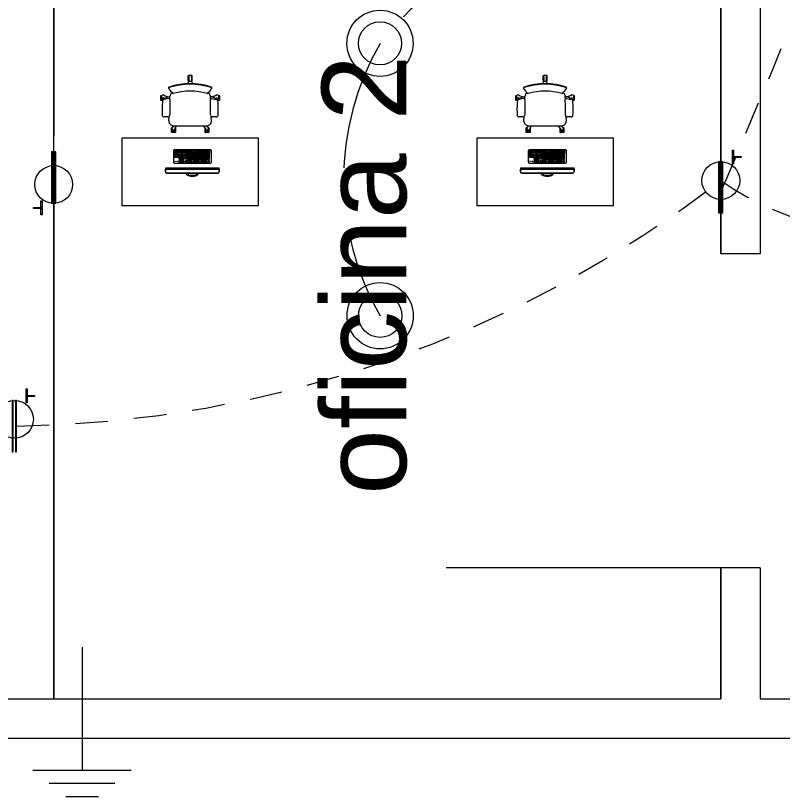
# Model space of a CAD drawing. Header units: millimetres. Extents: x -461 to 1315, y -154 to 152.
# Drawn here: x -433.952 to -431.021, y -154.186 to -151.203 of the extents above; entities that cross this region are included whole.
import ezdxf

# ---------------------------------------------------------------- set-up
doc = ezdxf.new("R2010")
doc.units = ezdxf.units.MM
doc.linetypes.add('DASHED', pattern=[0.75, 0.5, -0.25])
doc.linetypes.add('HIDDEN2', pattern=[0.1875, 0.125, -0.0625])
doc.layers.get('0').update_dxf_attribs({"lineweight": 13})
for name, color, linetype, lineweight in [('A-DOOR', 251, 'Continuous', 13), ('A-WALL', 253, 'Continuous', 15), ('E-CABL', 201, 'HIDDEN2', 13), ('E-CONT', 222, 'DASHED', 13), ('E-GRND', 5, 'Continuous', 13), ('E-LITE', 40, 'Continuous', 13)]:
    doc.layers.add(name, color=color, linetype=linetype, lineweight=lineweight)
doc.styles.get("Standard").update_dxf_attribs({"font": 'arial.ttf'})

# ---------------------------------------------------------------- blocks, each defined once
blk = doc.blocks.new('RETIE-PANELLED18W')
at = {"lineweight": 5}
for radius in [28.2, 18.42]:
    blk.add_circle((1123.15, 1710.93), radius, dxfattribs=at)
blk = doc.blocks.new('RETIE-Toma corriente monofásico')
h = blk.add_hatch(color=256)
h.dxf.hatch_style = 1
h.paths.add_polyline_path([(-176.5, 21.2), (-305, 21.2), (-305, 10.7), (-177.5, 10.7, -0.014858)])
h.paths.add_polyline_path([(176.5, 21.2), (-176.5, 21.2, 0.014858), (-177.5, 10.7), (177.5, 10.7)])
h.paths.add_polyline_path([(-177.6, -9.2), (-305, -9.2), (-305, -19.8), (-176.7, -19.8, -0.014847)])
h.paths.add_polyline_path([(177.5, -9.2), (-177.6, -9.2, 0.014847), (-176.7, -19.8), (176.7, -19.8)])
h = blk.add_hatch(color=256)
h.dxf.hatch_style = 1
h.paths.add_polyline_path([(155.5, -109.5), (155.5, -119.6), (285.7, -119.6), (285.7, -109.5)])
h.paths.add_polyline_path([(215.8, -189.5), (225.1, -189.5), (225.1, -119.6), (215.8, -119.6)])
for points in [[(176.5, 21.2), (-305, 21.2), (-305, 10.7), (177.5, 10.7)], [(177.5, -9.2), (-305, -9.2), (-305, -19.8), (176.7, -19.8)], [(155.5, -109.5), (285.7, -109.5), (285.7, -119.6), (155.5, -119.6)], [(215.8, -119.6), (225.1, -119.6), (225.1, -189.5), (215.8, -189.5)]]:
    blk.add_lwpolyline(points, close=True)
blk.add_circle((0, 0), 177.8)
blk = doc.blocks.new('*U162')
at = {"layer": 'E-LITE', "ltscale": 2}
for p, q in [((18904.4, 41906.2), (18904.1, 41867.7)), ((18932.7, 41906.2), (18933.1, 41867.7)), ((18606.7, 41655.9), (18606.7, 41673.8)), ((18607.7, 41656.1), (18607.7, 41673.8)), ((18612, 41672.9), (18625.2, 41668.5)), ((18620.7, 41699.8), (18664.4, 41686)), ((18622.2, 41669.4), (18622.2, 41663.2)), ((18643.8, 41681.3), (18653.2, 41683.6)), ((18679.2, 41662.8), (18680.4, 41691.5)), ((19158.4, 41662.7), (19157.2, 41691.5)), ((19216.8, 41699.7), (19173.1, 41686)), ((19193.7, 41681.2), (19184.4, 41683.5)), ((19225.6, 41672.8), (19212.4, 41668.4)), ((19215.3, 41669.4), (19215.3, 41663.1)), ((19229.9, 41656.1), (19229.9, 41673.7)), ((19230.9, 41655.8), (19230.9, 41673.7)), ((18654.7, 41451), (18612.6, 41450.6)), ((18668.3, 41406.6), (18670.4, 41455.7)), ((19169.2, 41406.5), (19167.1, 41455.6)), ((19224.9, 41450.5), (19182.8, 41450.9)), ((18720.6, 41339.3), (18726.2, 41347.2)), ((18723.1, 41347.2), (19114.9, 41347.1)), ((18743.5, 41322.7), (18761.7, 41347.2)), ((19093.9, 41322.6), (19075.8, 41347.2)), ((19116.9, 41339.2), (19111.2, 41347.1))]:
    blk.add_line(p, q, dxfattribs=at)
at = {"layer": 'E-LITE'}
for p, q in [((18762.5, 41053.4), (18780.1, 41053.4)), ((18804.8, 41053.4), (18804.8, 41037.6)), ((18804.8, 41013.2), (18804.8, 40997.4)), ((18825.1, 41053.5), (18825.1, 41037.7)), ((18825.1, 41032.5), (18825.1, 41016.7)), ((18825.1, 41013.2), (18825.1, 40997.4)), ((18845.3, 41053.4), (18845.3, 41037.6)), ((18845.3, 41013.2), (18845.3, 40997.4)), ((18887, 41053.5), (18904.6, 41053.5)), ((18904.6, 41053.5), (18904.6, 41037.8)), ((18904.6, 41053.5), (18904.6, 41037.7)), ((18924.9, 41053.5), (18924.9, 41037.7)), ((18924.9, 41034.6), (18924.9, 41018.7)), ((18924.9, 41013.2), (18924.9, 40997.4)), ((18945.1, 41053.5), (18945.1, 41037.7)), ((18945.1, 41034.6), (18945.1, 41018.7)), ((18945.1, 41013.2), (18945.1, 40997.4)), ((18965.3, 41034.6), (18965.3, 41018.7)), ((18965.3, 41013.2), (18965.3, 40997.4)), ((18967.8, 41053.5), (18985.5, 41053.5)), ((18985.5, 41037.7), (18967.8, 41037.7)), ((18985.5, 41034.6), (18985.5, 41018.7)), ((18985.5, 41013.2), (18985.5, 40997.4)), ((18988.1, 41053.5), (19005.7, 41053.5)), ((19005.7, 41037.7), (18988.1, 41037.7)), ((19005.7, 41034.6), (19005.7, 41018.7)), ((19005.7, 41013.2), (19005.7, 40997.4)), ((19008.3, 41053.5), (19025.9, 41053.5)), ((19025.9, 41037.7), (19008.3, 41037.7)), ((19025.9, 41034.6), (19025.9, 41018.7)), ((19025.9, 41013.2), (19025.9, 40997.4)), ((19046.1, 41034.6), (19046.1, 41018.7)), ((19046.1, 41013.2), (19046.1, 40997.4)), ((19066.3, 41053.5), (19066.3, 41037.7)), ((19066.3, 41034.6), (19066.3, 41018.7)), ((19066.3, 41013.2), (19066.3, 40997.4)), ((19086.5, 41053.5), (19086.5, 41037.7)), ((19086.5, 41034.6), (19086.5, 41018.7)), ((19086.5, 41013.2), (19086.5, 40997.4)), ((19106.7, 41053.5), (19106.7, 41037.7)), ((19106.7, 41034.6), (19106.7, 41018.7)), ((19106.7, 41013.2), (19106.7, 40997.4)), ((19126.9, 41013.2), (19126.9, 40997.4)), ((18804.8, 40992.4), (18804.8, 40976.5)), ((18804.8, 40970.6), (18804.8, 40954.8)), ((18804.8, 40933.9), (18804.8, 40918.1)), ((18825.1, 40992.4), (18825.1, 40976.5)), ((18825.1, 40970.6), (18825.1, 40954.8)), ((18825.1, 40933.9), (18825.1, 40918.1)), ((18845.3, 40992.4), (18845.3, 40976.5)), ((18845.3, 40970.6), (18845.3, 40954.8)), ((18845.3, 40933.9), (18845.3, 40918.1)), ((18876.1, 40934), (18876.1, 40918.2)), ((18896.3, 40934), (18896.3, 40918.2)), ((18904.6, 40992.4), (18904.6, 40976.5)), ((18904.6, 40970.6), (18904.6, 40954.8)), ((18916.5, 40934), (18916.5, 40918.2)), ((18924.9, 40992.4), (18924.9, 40976.5)), ((18924.9, 40970.6), (18924.9, 40954.8)), ((18936.7, 40934), (18936.7, 40918.2)), ((18945.1, 40992.4), (18945.1, 40976.5)), ((18945.1, 40970.6), (18945.1, 40954.8)), ((18965.3, 40992.4), (18965.3, 40976.5)), ((18965.3, 40970.6), (18965.3, 40954.8)), ((18967.1, 40934), (18967.1, 40918.2)), ((18985.5, 40992.4), (18985.5, 40976.5)), ((18985.5, 40970.6), (18985.5, 40954.8)), ((18987.3, 40934), (18987.3, 40918.2)), ((19005.7, 40992.4), (19005.7, 40976.5)), ((19005.7, 40970.6), (19005.7, 40954.8)), ((19007.5, 40934), (19007.5, 40918.2)), ((19025.9, 40992.4), (19025.9, 40976.5)), ((19025.9, 40970.6), (19025.9, 40954.8)), ((19027.7, 40934), (19027.7, 40918.2)), ((19046.1, 40992.4), (19046.1, 40976.5)), ((19046.1, 40970.6), (19046.1, 40954.8)), ((19057.7, 40934), (19057.7, 40918.2)), ((19066.3, 40992.4), (19066.3, 40976.5)), ((19066.3, 40970.6), (19066.3, 40954.8)), ((19077.9, 40934), (19077.9, 40918.2)), ((19086.5, 40992.4), (19086.5, 40976.5)), ((19086.5, 40970.6), (19086.5, 40954.8)), ((19098.1, 40934), (19098.1, 40918.2)), ((19106.7, 40992.4), (19106.7, 40976.5)), ((19106.7, 40970.6), (19106.7, 40954.8)), ((19118.3, 40934), (19118.3, 40918.2)), ((19126.9, 40992.4), (19126.9, 40976.5)), ((19126.9, 40970.6), (19126.9, 40954.8)), ((19259.5, 40834.8), (18628.6, 40834.8)), ((18628.6, 40834.8), (18628.6, 40804.9)), ((18643.6, 40789.9), (19244.5, 40789.9)), ((18873.2, 40781.2), (18873.2, 40789.9)), ((19014.7, 40781.7), (19014.7, 40789.9))]:
    blk.add_line(p, q, dxfattribs=at)
at = {"layer": 'E-LITE', "ltscale": 2}
for points in [[(18904.1, 41876.9), (18898.5, 41876.9), (18894.7, 41880.5), (18894.7, 41933.4), (18898.5, 41936.9), (18903.1, 41936.9)], [(18933, 41876.9), (18938.6, 41876.9), (18942.4, 41880.5), (18942.4, 41933.4), (18938.6, 41936.9), (18934.1, 41936.9)], [(18589, 41675.5), (18589, 41645), (18588, 41644), (18578.3, 41644), (18574.5, 41647.6), (18574.5, 41700.4), (18578.3, 41704), (18582.9, 41704)], [(18594.6, 41645), (18590, 41645), (18590.1, 41675)], [(18613.9, 41704), (18618.4, 41704), (18622.2, 41700.4), (18622.2, 41699.3)], [(19223.7, 41703.9), (19219.1, 41703.9), (19215.3, 41700.4), (19215.3, 41699.3)], [(19247.5, 41674.9), (19247.5, 41644.9), (19243, 41644.9)], [(19254.7, 41703.9), (19259.3, 41703.9), (19263.1, 41700.4), (19263, 41647.5), (19259.2, 41643.9), (19249.5, 41643.9), (19248.5, 41644.9), (19248.5, 41675.4)], [(18711.6, 41299), (18711.6, 41268.5), (18710.6, 41267.5), (18700.9, 41267.5), (18697.1, 41271.1), (18697.1, 41323.9), (18700.9, 41327.5), (18705.9, 41327.5)], [(18729.3, 41298.5), (18729.2, 41268.5), (18712.6, 41268.5), (18712.6, 41298.5)], [(18744.8, 41324.4), (18744.8, 41271.1), (18741, 41267.5), (18731.3, 41267.5), (18730.3, 41268.5), (18730.3, 41299)], [(19092.7, 41324.3), (19092.6, 41271), (19096.4, 41267.4), (19106.2, 41267.4), (19107.2, 41268.5), (19107.2, 41298.9)], [(19124.8, 41298.4), (19124.8, 41268.5), (19108.2, 41268.5), (19108.2, 41298.4)], [(19131.5, 41327.4), (19136.6, 41327.4), (19140.4, 41323.9), (19140.4, 41271), (19136.6, 41267.4), (19126.8, 41267.4), (19125.8, 41268.5), (19125.8, 41298.9)]]:
    blk.add_lwpolyline(points, dxfattribs=at)
at = {"layer": 'E-LITE'}
for points in [[(18944.6, 41841.7), (18940.8, 41867.7), (18896.8, 41867.7), (18893, 41841.7)], [(18667, 41668.1), (18608.7, 41656.4)], [(19170.5, 41668), (19228.9, 41656.3)], [(18780.1, 41037.6), (18780.1, 41053.4), (18742.3, 41053.4), (18742.3, 41037.6), (18780.1, 41037.6), (18762.5, 41037.6)], [(18854.8, 41037.8), (18854.8, 41053.5), (18884.4, 41053.5), (18884.4, 41037.7), (18854.8, 41037.7)], [(19028.5, 41053.5), (19046.1, 41053.5), (19046.1, 41037.7), (19046.1, 41053.5), (18947.6, 41053.5), (18947.6, 41037.7), (19046.1, 41037.7), (19028.5, 41037.7)], [(19126.9, 41053.5), (19109.3, 41053.5), (19109.3, 41037.7), (19126.9, 41037.7)], [(19109.3, 41053.5), (19147.1, 41053.5), (19147.1, 41037.7), (19109.3, 41037.7)], [(19126.9, 41034.6), (19109.3, 41034.6), (19109.3, 41018.7), (19126.9, 41018.7)], [(19109.3, 41034.6), (19147.1, 41034.6), (19147.1, 41018.7), (19109.3, 41018.7)], [(18628.6, 40804.9), (18628.6, 40834.8)], [(19259.5, 40834.8), (19259.5, 40804.9)], [(19244.5, 40789.9), (18643.6, 40789.9)]]:
    blk.add_lwpolyline(points, dxfattribs=at)
for points in [[(19719, 41205.2), (19719, 40405.2), (18119, 40405.2), (18119, 41205.2)], [(18722.1, 41053.4), (18722.1, 41037.6), (18739.7, 41037.6), (18739.7, 41053.4)], [(18722.1, 41034.6), (18722.1, 41018.7), (18739.7, 41018.7), (18739.7, 41034.6)], [(18722.1, 41013.2), (18722.1, 40997.4), (18739.7, 40997.4), (18739.7, 41013.2)], [(18742.3, 41034.6), (18742.3, 41018.7), (18759.9, 41018.7), (18759.9, 41034.6)], [(18742.3, 41013.2), (18742.3, 40997.4), (18759.9, 40997.4), (18759.9, 41013.2)], [(18762.5, 41034.6), (18762.5, 41018.7), (18780.1, 41018.7), (18780.1, 41034.6)], [(18762.5, 41013.2), (18762.5, 40997.4), (18780.1, 40997.4), (18780.1, 41013.2)], [(18787.2, 41053.4), (18787.2, 41037.6), (18804.8, 41037.6), (18804.8, 41053.4)], [(18787.2, 41013.2), (18787.2, 40997.4), (18804.8, 40997.4), (18804.8, 41013.2)], [(18807.4, 41053.5), (18807.4, 41037.7), (18825.1, 41037.7), (18825.1, 41053.5)], [(18807.4, 41032.5), (18807.4, 41016.7), (18825.1, 41016.7), (18825.1, 41032.5)], [(18807.4, 41013.2), (18807.4, 40997.4), (18825.1, 40997.4), (18825.1, 41013.2)], [(18827.6, 41053.4), (18827.6, 41037.6), (18845.3, 41037.6), (18845.3, 41053.4)], [(18827.6, 41013.2), (18827.6, 40997.4), (18845.3, 40997.4), (18845.3, 41013.2)], [(18904.6, 41034.6), (18904.6, 41018.9), (18854.8, 41018.9), (18854.8, 41034.6)], [(18854.8, 40997.6), (18854.8, 41013.4), (18892, 41013.4), (18892, 40997.6)], [(18887, 41053.5), (18887, 41037.7), (18904.6, 41037.7), (18904.6, 41053.5)], [(18907.2, 41053.5), (18907.2, 41037.7), (18924.9, 41037.7), (18924.9, 41053.5)], [(18907.2, 41034.6), (18907.2, 41018.7), (18924.9, 41018.7), (18924.9, 41034.6)], [(18907.2, 41013.2), (18907.2, 40997.4), (18924.9, 40997.4), (18924.9, 41013.2)], [(18927.4, 41053.5), (18927.4, 41037.7), (18945.1, 41037.7), (18945.1, 41053.5)], [(18927.4, 41034.6), (18927.4, 41018.7), (18945.1, 41018.7), (18945.1, 41034.6)], [(18927.4, 41013.2), (18927.4, 40997.4), (18945.1, 40997.4), (18945.1, 41013.2)], [(18947.6, 41034.6), (18947.6, 41018.7), (18965.3, 41018.7), (18965.3, 41034.6)], [(18947.6, 41013.2), (18947.6, 40997.4), (18965.3, 40997.4), (18965.3, 41013.2)], [(18967.8, 41034.6), (18967.8, 41018.7), (18985.5, 41018.7), (18985.5, 41034.6)], [(18967.8, 41013.2), (18967.8, 40997.4), (18985.5, 40997.4), (18985.5, 41013.2)], [(18988.1, 41034.6), (18988.1, 41018.7), (19005.7, 41018.7), (19005.7, 41034.6)], [(18988.1, 41013.2), (18988.1, 40997.4), (19005.7, 40997.4), (19005.7, 41013.2)], [(19008.3, 41034.6), (19008.3, 41018.7), (19025.9, 41018.7), (19025.9, 41034.6)], [(19008.3, 41013.2), (19008.3, 40997.4), (19025.9, 40997.4), (19025.9, 41013.2)], [(19028.5, 41034.6), (19028.5, 41018.7), (19046.1, 41018.7), (19046.1, 41034.6)], [(19028.5, 41013.2), (19028.5, 40997.4), (19046.1, 40997.4), (19046.1, 41013.2)], [(19048.7, 41053.5), (19048.7, 41037.7), (19066.3, 41037.7), (19066.3, 41053.5)], [(19048.7, 41034.6), (19048.7, 41018.7), (19066.3, 41018.7), (19066.3, 41034.6)], [(19048.7, 41013.2), (19048.7, 40997.4), (19066.3, 40997.4), (19066.3, 41013.2)], [(19068.9, 41053.5), (19068.9, 41037.7), (19086.5, 41037.7), (19086.5, 41053.5)], [(19068.9, 41034.6), (19068.9, 41018.7), (19086.5, 41018.7), (19086.5, 41034.6)], [(19068.9, 41013.2), (19068.9, 40997.4), (19086.5, 40997.4), (19086.5, 41013.2)], [(19089.1, 41053.5), (19089.1, 41037.7), (19106.7, 41037.7), (19106.7, 41053.5)], [(19089.1, 41034.6), (19089.1, 41018.7), (19106.7, 41018.7), (19106.7, 41034.6)], [(19089.1, 41013.2), (19089.1, 40997.4), (19106.7, 40997.4), (19106.7, 41013.2)], [(19109.3, 41013.2), (19109.3, 40997.4), (19126.9, 40997.4), (19126.9, 41013.2)], [(19129.5, 41013.2), (19129.5, 40997.4), (19147.1, 40997.4), (19147.1, 41013.2)], [(18722.1, 40992.4), (18722.1, 40976.5), (18739.7, 40976.5), (18739.7, 40992.4)], [(18742.3, 40992.4), (18742.3, 40976.5), (18759.9, 40976.5), (18759.9, 40992.4)], [(18762.5, 40992.4), (18762.5, 40976.5), (18780.1, 40976.5), (18780.1, 40992.4)], [(18787.2, 40992.4), (18787.2, 40976.5), (18804.8, 40976.5), (18804.8, 40992.4)], [(18787.2, 40970.6), (18787.2, 40954.8), (18804.8, 40954.8), (18804.8, 40970.6)], [(18787.2, 40933.9), (18787.2, 40918.1), (18804.8, 40918.1), (18804.8, 40933.9)], [(18807.4, 40992.4), (18807.4, 40976.5), (18825.1, 40976.5), (18825.1, 40992.4)], [(18807.4, 40970.6), (18807.4, 40954.8), (18825.1, 40954.8), (18825.1, 40970.6)], [(18807.4, 40933.9), (18807.4, 40918.1), (18825.1, 40918.1), (18825.1, 40933.9)], [(18827.6, 40992.4), (18827.6, 40976.5), (18845.3, 40976.5), (18845.3, 40992.4)], [(18827.6, 40970.6), (18827.6, 40954.8), (18845.3, 40954.8), (18845.3, 40970.6)], [(18827.6, 40933.9), (18827.6, 40918.1), (18845.3, 40918.1), (18845.3, 40933.9)], [(18854.8, 40976.7), (18854.8, 40992.5), (18880.7, 40992.5), (18880.7, 40976.7)], [(18884.1, 40955), (18854.8, 40955), (18854.8, 40970.8), (18884.1, 40970.8)], [(18858.5, 40934), (18858.5, 40918.2), (18876.1, 40918.2), (18876.1, 40934)], [(18878.7, 40934), (18878.7, 40918.2), (18896.3, 40918.2), (18896.3, 40934)], [(18887, 40992.4), (18887, 40976.5), (18904.6, 40976.5), (18904.6, 40992.4)], [(18887, 40970.6), (18887, 40954.8), (18904.6, 40954.8), (18904.6, 40970.6)], [(18898.9, 40934), (18898.9, 40918.2), (18916.5, 40918.2), (18916.5, 40934)], [(18907.2, 40992.4), (18907.2, 40976.5), (18924.9, 40976.5), (18924.9, 40992.4)], [(18907.2, 40970.6), (18907.2, 40954.8), (18924.9, 40954.8), (18924.9, 40970.6)], [(18919.1, 40934), (18919.1, 40918.2), (18936.7, 40918.2), (18936.7, 40934)], [(18927.4, 40992.4), (18927.4, 40976.5), (18945.1, 40976.5), (18945.1, 40992.4)], [(18927.4, 40970.6), (18927.4, 40954.8), (18945.1, 40954.8), (18945.1, 40970.6)], [(18947.6, 40992.4), (18947.6, 40976.5), (18965.3, 40976.5), (18965.3, 40992.4)], [(18947.6, 40970.6), (18947.6, 40954.8), (18965.3, 40954.8), (18965.3, 40970.6)], [(18949.4, 40934), (18949.4, 40918.2), (18967.1, 40918.2), (18967.1, 40934)], [(18967.8, 40992.4), (18967.8, 40976.5), (18985.5, 40976.5), (18985.5, 40992.4)], [(18967.8, 40970.6), (18967.8, 40954.8), (18985.5, 40954.8), (18985.5, 40970.6)], [(18969.6, 40934), (18969.6, 40918.2), (18987.3, 40918.2), (18987.3, 40934)], [(18988.1, 40992.4), (18988.1, 40976.5), (19005.7, 40976.5), (19005.7, 40992.4)], [(18988.1, 40970.6), (18988.1, 40954.8), (19005.7, 40954.8), (19005.7, 40970.6)], [(18989.9, 40934), (18989.9, 40918.2), (19007.5, 40918.2), (19007.5, 40934)], [(19008.3, 40992.4), (19008.3, 40976.5), (19025.9, 40976.5), (19025.9, 40992.4)], [(19008.3, 40970.6), (19008.3, 40954.8), (19025.9, 40954.8), (19025.9, 40970.6)], [(19010.1, 40934), (19010.1, 40918.2), (19027.7, 40918.2), (19027.7, 40934)], [(19028.5, 40992.4), (19028.5, 40976.5), (19046.1, 40976.5), (19046.1, 40992.4)], [(19028.5, 40970.6), (19028.5, 40954.8), (19046.1, 40954.8), (19046.1, 40970.6)], [(19040, 40934), (19040, 40918.2), (19057.7, 40918.2), (19057.7, 40934)], [(19048.7, 40992.4), (19048.7, 40976.5), (19066.3, 40976.5), (19066.3, 40992.4)], [(19048.7, 40970.6), (19048.7, 40954.8), (19066.3, 40954.8), (19066.3, 40970.6)], [(19060.2, 40934), (19060.2, 40918.2), (19077.9, 40918.2), (19077.9, 40934)], [(19068.9, 40992.4), (19068.9, 40976.5), (19086.5, 40976.5), (19086.5, 40992.4)], [(19068.9, 40970.6), (19068.9, 40954.8), (19086.5, 40954.8), (19086.5, 40970.6)], [(19080.5, 40934), (19080.5, 40918.2), (19098.1, 40918.2), (19098.1, 40934)], [(19089.1, 40992.4), (19089.1, 40976.5), (19106.7, 40976.5), (19106.7, 40992.4)], [(19089.1, 40970.6), (19089.1, 40954.8), (19106.7, 40954.8), (19106.7, 40970.6)], [(19100.7, 40934), (19100.7, 40918.2), (19118.3, 40918.2), (19118.3, 40934)], [(19109.3, 40992.4), (19109.3, 40976.5), (19126.9, 40976.5), (19126.9, 40992.4)], [(19109.3, 40970.6), (19109.3, 40954.8), (19126.9, 40954.8), (19126.9, 40970.6)], [(19129.5, 40992.4), (19129.5, 40976.5), (19147.1, 40976.5), (19147.1, 40992.4)], [(19129.5, 40970.6), (19129.5, 40954.8), (19147.1, 40954.8), (19147.1, 40970.6)], [(19129.5, 40934), (19129.5, 40918.2), (19147.1, 40918.2), (19147.1, 40934)], [(18628.6, 40834.8), (19259.5, 40834.8), (19259.5, 40845.5), (18628.6, 40845.5)], [(18900.5, 40789.9), (18987.6, 40789.9), (18987.6, 40762.7), (18900.5, 40762.7)]]:
    blk.add_lwpolyline(points, close=True, dxfattribs=at)
blk.add_lwpolyline([(19170.5, 41050.1, 0.414214), (19155.5, 41065.1), (18735.5, 41065.1, 0.414214), (18720.5, 41050.1), (18720.5, 40920.1, 0.414214), (18735.5, 40905.1), (19155.5, 40905.1, 0.414214), (19170.5, 40920.1)], format="xyb", close=True, dxfattribs=at)
blk.add_lwpolyline([(19244.5, 40789.9, 0.414214), (19259.5, 40804.9), (19259.5, 40834.8)], format="xyb", dxfattribs=at)
for centre in [(18731.1, 40926.6), (18751, 40926.6), (18770.8, 40926.6)]:
    blk.add_circle(centre, 2.59, dxfattribs=at)
at = {"layer": 'E-LITE', "ltscale": 2}
for centre, radius, start, end in [((18918.6, 41925.1), 19.1, 328.52447, 211.45948), ((18918.7, 41041.3), 800.8, 71.98827, 107.99568), ((18918.7, 41041.3), 794.5, 71.98827, 107.99568), ((18884.4, 41906.1), 20, 0.20154, 26.70741), ((18952.8, 41906.1), 20, 153.27654, 179.78243), ((18675.3, 41792.6), 11.1, 111.0959, 214.61874), ((18677.2, 41786.6), 11.1, 111.0959, 181.3726), ((18917.8, 41943.8), 296.9, 212.04452, 226.75437), ((18918.7, 41061.2), 693.1, 73.19676, 106.78717), ((18919.8, 41943.8), 296.9, 313.22957, 327.93944), ((19160.4, 41786.5), 11.1, 358.6113, 68.88805), ((19162.3, 41792.5), 11.1, 325.36516, 68.88805), ((18598.4, 41692.2), 19.1, 40.52447, 283.45948), ((18612.5, 41637.2), 19.6, 101.38427, 176.06746), ((18605.8, 41653.8), 20, 72.20154, 98.70741), ((18627, 41718.8), 20, 225.27654, 251.78243), ((18651.4, 41650.3), 31.9, 103.75015, 164.57903), ((18708.7, 41456.7), 233.5, 97.11894, 103.75015), ((18669, 41656.2), 12.1, 357.63877, 99.61074), ((24193.9, 41493.4), 5515.2, 178.31383, 180.20718), ((18740.2, 41688.8), 59.8, 126.26397, 177.38921), ((18724.8, 41738.7), 15.3, 226.96029, 245.59581), ((19112.8, 41738.7), 15.3, 294.38816, 313.02366), ((19097.9, 41688.8), 59.8, 2.59474, 54.06118), ((19168.5, 41656.1), 12.1, 80.3732, 182.3452), ((13643.6, 41494.9), 5515.2, 359.77676, 1.67011), ((19128.8, 41456.7), 233.5, 76.23381, 82.86501), ((19186.1, 41650.2), 31.9, 15.40493, 76.23381), ((19210.6, 41718.8), 20, 288.20154, 314.70741), ((19239.2, 41692.1), 19.1, 256.52446, 139.45948), ((19231.7, 41653.7), 20, 81.27654, 107.78241), ((19225, 41637.1), 19.6, 3.91648, 78.59968), ((19429.9, 41540.9), 842.5, 173.3476, 184.90474), ((18407.7, 41541.1), 842.5, 355.07922, 6.63635), ((18610.5, 41470.7), 20.1, 185.03654, 276.00474), ((18656.6, 41473.1), 22.2, 265.04182, 0.93164), ((19180.9, 41473), 22.2, 179.05231, 274.94213), ((19227, 41470.6), 20.1, 263.97921, 354.94741), ((18725.2, 41404.2), 57, 177.57291, 267.81851), ((19112.2, 41404.1), 57, 272.16543, 2.41103), ((18720.9, 41315.7), 19.1, 112.52447, 355.45949), ((18704.4, 41351.1), 20, 297.27654, 323.78241), ((18759.8, 41310.9), 20, 144.20154, 170.7074), ((19077.7, 41310.9), 20, 9.27654, 35.78241), ((19116.5, 41315.6), 19.1, 184.52446, 67.45949), ((19133, 41351.1), 20, 216.20154, 242.7074)]:
    blk.add_arc(centre, radius, start, end, dxfattribs=at)
at = {"layer": 'E-LITE'}
blk.add_arc((18643.6, 40804.9), 15, 180, 270, dxfattribs=at)
blk.add_ellipse((18943.9, 40781.4), major_axis=(-70.7, -0.3), ratio=0.422033, start_param=6.279959, end_param=9.484348, dxfattribs=at)
blk = doc.blocks.new('*U163')
at = {"layer": 'E-LITE', "ltscale": 2}
for p, q in [((18904.4, 41906.2), (18904.1, 41867.7)), ((18932.7, 41906.2), (18933.1, 41867.7)), ((18606.7, 41655.9), (18606.7, 41673.8)), ((18607.7, 41656.1), (18607.7, 41673.8)), ((18612, 41672.9), (18625.2, 41668.5)), ((18620.7, 41699.8), (18664.4, 41686)), ((18622.2, 41669.4), (18622.2, 41663.2)), ((18643.8, 41681.3), (18653.2, 41683.6)), ((18679.2, 41662.8), (18680.4, 41691.5)), ((19158.4, 41662.7), (19157.2, 41691.5)), ((19216.8, 41699.7), (19173.1, 41686)), ((19193.7, 41681.2), (19184.4, 41683.5)), ((19225.6, 41672.8), (19212.4, 41668.4)), ((19215.3, 41669.4), (19215.3, 41663.1)), ((19229.9, 41656.1), (19229.9, 41673.7)), ((19230.9, 41655.8), (19230.9, 41673.7)), ((18654.7, 41451), (18612.6, 41450.6)), ((18668.3, 41406.6), (18670.4, 41455.7)), ((19169.2, 41406.5), (19167.1, 41455.6)), ((19224.9, 41450.5), (19182.8, 41450.9)), ((18720.6, 41339.3), (18726.2, 41347.2)), ((18723.1, 41347.2), (19114.9, 41347.1)), ((18743.5, 41322.7), (18761.7, 41347.2)), ((19093.9, 41322.6), (19075.8, 41347.2)), ((19116.9, 41339.2), (19111.2, 41347.1))]:
    blk.add_line(p, q, dxfattribs=at)
at = {"layer": 'E-LITE'}
for p, q in [((18762.5, 41053.4), (18780.1, 41053.4)), ((18804.8, 41053.4), (18804.8, 41037.6)), ((18804.8, 41013.2), (18804.8, 40997.4)), ((18825.1, 41053.5), (18825.1, 41037.7)), ((18825.1, 41032.5), (18825.1, 41016.7)), ((18825.1, 41013.2), (18825.1, 40997.4)), ((18845.3, 41053.4), (18845.3, 41037.6)), ((18845.3, 41013.2), (18845.3, 40997.4)), ((18887, 41053.5), (18904.6, 41053.5)), ((18904.6, 41053.5), (18904.6, 41037.8)), ((18904.6, 41053.5), (18904.6, 41037.7)), ((18924.9, 41053.5), (18924.9, 41037.7)), ((18924.9, 41034.6), (18924.9, 41018.7)), ((18924.9, 41013.2), (18924.9, 40997.4)), ((18945.1, 41053.5), (18945.1, 41037.7)), ((18945.1, 41034.6), (18945.1, 41018.7)), ((18945.1, 41013.2), (18945.1, 40997.4)), ((18965.3, 41034.6), (18965.3, 41018.7)), ((18965.3, 41013.2), (18965.3, 40997.4)), ((18967.8, 41053.5), (18985.5, 41053.5)), ((18985.5, 41037.7), (18967.8, 41037.7)), ((18985.5, 41034.6), (18985.5, 41018.7)), ((18985.5, 41013.2), (18985.5, 40997.4)), ((18988.1, 41053.5), (19005.7, 41053.5)), ((19005.7, 41037.7), (18988.1, 41037.7)), ((19005.7, 41034.6), (19005.7, 41018.7)), ((19005.7, 41013.2), (19005.7, 40997.4)), ((19008.3, 41053.5), (19025.9, 41053.5)), ((19025.9, 41037.7), (19008.3, 41037.7)), ((19025.9, 41034.6), (19025.9, 41018.7)), ((19025.9, 41013.2), (19025.9, 40997.4)), ((19046.1, 41034.6), (19046.1, 41018.7)), ((19046.1, 41013.2), (19046.1, 40997.4)), ((19066.3, 41053.5), (19066.3, 41037.7)), ((19066.3, 41034.6), (19066.3, 41018.7)), ((19066.3, 41013.2), (19066.3, 40997.4)), ((19086.5, 41053.5), (19086.5, 41037.7)), ((19086.5, 41034.6), (19086.5, 41018.7)), ((19086.5, 41013.2), (19086.5, 40997.4)), ((19106.7, 41053.5), (19106.7, 41037.7)), ((19106.7, 41034.6), (19106.7, 41018.7)), ((19106.7, 41013.2), (19106.7, 40997.4)), ((19126.9, 41013.2), (19126.9, 40997.4)), ((18804.8, 40992.4), (18804.8, 40976.5)), ((18804.8, 40970.6), (18804.8, 40954.8)), ((18804.8, 40933.9), (18804.8, 40918.1)), ((18825.1, 40992.4), (18825.1, 40976.5)), ((18825.1, 40970.6), (18825.1, 40954.8)), ((18825.1, 40933.9), (18825.1, 40918.1)), ((18845.3, 40992.4), (18845.3, 40976.5)), ((18845.3, 40970.6), (18845.3, 40954.8)), ((18845.3, 40933.9), (18845.3, 40918.1)), ((18876.1, 40934), (18876.1, 40918.2)), ((18896.3, 40934), (18896.3, 40918.2)), ((18904.6, 40992.4), (18904.6, 40976.5)), ((18904.6, 40970.6), (18904.6, 40954.8)), ((18916.5, 40934), (18916.5, 40918.2)), ((18924.9, 40992.4), (18924.9, 40976.5)), ((18924.9, 40970.6), (18924.9, 40954.8)), ((18936.7, 40934), (18936.7, 40918.2)), ((18945.1, 40992.4), (18945.1, 40976.5)), ((18945.1, 40970.6), (18945.1, 40954.8)), ((18965.3, 40992.4), (18965.3, 40976.5)), ((18965.3, 40970.6), (18965.3, 40954.8)), ((18967.1, 40934), (18967.1, 40918.2)), ((18985.5, 40992.4), (18985.5, 40976.5)), ((18985.5, 40970.6), (18985.5, 40954.8)), ((18987.3, 40934), (18987.3, 40918.2)), ((19005.7, 40992.4), (19005.7, 40976.5)), ((19005.7, 40970.6), (19005.7, 40954.8)), ((19007.5, 40934), (19007.5, 40918.2)), ((19025.9, 40992.4), (19025.9, 40976.5)), ((19025.9, 40970.6), (19025.9, 40954.8)), ((19027.7, 40934), (19027.7, 40918.2)), ((19046.1, 40992.4), (19046.1, 40976.5)), ((19046.1, 40970.6), (19046.1, 40954.8)), ((19057.7, 40934), (19057.7, 40918.2)), ((19066.3, 40992.4), (19066.3, 40976.5)), ((19066.3, 40970.6), (19066.3, 40954.8)), ((19077.9, 40934), (19077.9, 40918.2)), ((19086.5, 40992.4), (19086.5, 40976.5)), ((19086.5, 40970.6), (19086.5, 40954.8)), ((19098.1, 40934), (19098.1, 40918.2)), ((19106.7, 40992.4), (19106.7, 40976.5)), ((19106.7, 40970.6), (19106.7, 40954.8)), ((19118.3, 40934), (19118.3, 40918.2)), ((19126.9, 40992.4), (19126.9, 40976.5)), ((19126.9, 40970.6), (19126.9, 40954.8)), ((19259.5, 40834.8), (18628.6, 40834.8)), ((18628.6, 40834.8), (18628.6, 40804.9)), ((18643.6, 40789.9), (19244.5, 40789.9)), ((18873.2, 40781.2), (18873.2, 40789.9)), ((19014.7, 40781.7), (19014.7, 40789.9))]:
    blk.add_line(p, q, dxfattribs=at)
at = {"layer": 'E-LITE', "ltscale": 2}
for points in [[(18904.1, 41876.9), (18898.5, 41876.9), (18894.7, 41880.5), (18894.7, 41933.4), (18898.5, 41936.9), (18903.1, 41936.9)], [(18933, 41876.9), (18938.6, 41876.9), (18942.4, 41880.5), (18942.4, 41933.4), (18938.6, 41936.9), (18934.1, 41936.9)], [(18589, 41675.5), (18589, 41645), (18588, 41644), (18578.3, 41644), (18574.5, 41647.6), (18574.5, 41700.4), (18578.3, 41704), (18582.9, 41704)], [(18594.6, 41645), (18590, 41645), (18590.1, 41675)], [(18613.9, 41704), (18618.4, 41704), (18622.2, 41700.4), (18622.2, 41699.3)], [(19223.7, 41703.9), (19219.1, 41703.9), (19215.3, 41700.4), (19215.3, 41699.3)], [(19247.5, 41674.9), (19247.5, 41644.9), (19243, 41644.9)], [(19254.7, 41703.9), (19259.3, 41703.9), (19263.1, 41700.4), (19263, 41647.5), (19259.2, 41643.9), (19249.5, 41643.9), (19248.5, 41644.9), (19248.5, 41675.4)], [(18711.6, 41299), (18711.6, 41268.5), (18710.6, 41267.5), (18700.9, 41267.5), (18697.1, 41271.1), (18697.1, 41323.9), (18700.9, 41327.5), (18705.9, 41327.5)], [(18729.3, 41298.5), (18729.2, 41268.5), (18712.6, 41268.5), (18712.6, 41298.5)], [(18744.8, 41324.4), (18744.8, 41271.1), (18741, 41267.5), (18731.3, 41267.5), (18730.3, 41268.5), (18730.3, 41299)], [(19092.7, 41324.3), (19092.6, 41271), (19096.4, 41267.4), (19106.2, 41267.4), (19107.2, 41268.5), (19107.2, 41298.9)], [(19124.8, 41298.4), (19124.8, 41268.5), (19108.2, 41268.5), (19108.2, 41298.4)], [(19131.5, 41327.4), (19136.6, 41327.4), (19140.4, 41323.9), (19140.4, 41271), (19136.6, 41267.4), (19126.8, 41267.4), (19125.8, 41268.5), (19125.8, 41298.9)]]:
    blk.add_lwpolyline(points, dxfattribs=at)
at = {"layer": 'E-LITE'}
for points in [[(18944.6, 41841.7), (18940.8, 41867.7), (18896.8, 41867.7), (18893, 41841.7)], [(18667, 41668.1), (18608.7, 41656.4)], [(19170.5, 41668), (19228.9, 41656.3)], [(18780.1, 41037.6), (18780.1, 41053.4), (18742.3, 41053.4), (18742.3, 41037.6), (18780.1, 41037.6), (18762.5, 41037.6)], [(18854.8, 41037.8), (18854.8, 41053.5), (18884.4, 41053.5), (18884.4, 41037.7), (18854.8, 41037.7)], [(19028.5, 41053.5), (19046.1, 41053.5), (19046.1, 41037.7), (19046.1, 41053.5), (18947.6, 41053.5), (18947.6, 41037.7), (19046.1, 41037.7), (19028.5, 41037.7)], [(19126.9, 41053.5), (19109.3, 41053.5), (19109.3, 41037.7), (19126.9, 41037.7)], [(19109.3, 41053.5), (19147.1, 41053.5), (19147.1, 41037.7), (19109.3, 41037.7)], [(19126.9, 41034.6), (19109.3, 41034.6), (19109.3, 41018.7), (19126.9, 41018.7)], [(19109.3, 41034.6), (19147.1, 41034.6), (19147.1, 41018.7), (19109.3, 41018.7)], [(18628.6, 40804.9), (18628.6, 40834.8)], [(19259.5, 40834.8), (19259.5, 40804.9)], [(19244.5, 40789.9), (18643.6, 40789.9)]]:
    blk.add_lwpolyline(points, dxfattribs=at)
for points in [[(19719, 41205.2), (19719, 40405.2), (18119, 40405.2), (18119, 41205.2)], [(18722.1, 41053.4), (18722.1, 41037.6), (18739.7, 41037.6), (18739.7, 41053.4)], [(18722.1, 41034.6), (18722.1, 41018.7), (18739.7, 41018.7), (18739.7, 41034.6)], [(18722.1, 41013.2), (18722.1, 40997.4), (18739.7, 40997.4), (18739.7, 41013.2)], [(18742.3, 41034.6), (18742.3, 41018.7), (18759.9, 41018.7), (18759.9, 41034.6)], [(18742.3, 41013.2), (18742.3, 40997.4), (18759.9, 40997.4), (18759.9, 41013.2)], [(18762.5, 41034.6), (18762.5, 41018.7), (18780.1, 41018.7), (18780.1, 41034.6)], [(18762.5, 41013.2), (18762.5, 40997.4), (18780.1, 40997.4), (18780.1, 41013.2)], [(18787.2, 41053.4), (18787.2, 41037.6), (18804.8, 41037.6), (18804.8, 41053.4)], [(18787.2, 41013.2), (18787.2, 40997.4), (18804.8, 40997.4), (18804.8, 41013.2)], [(18807.4, 41053.5), (18807.4, 41037.7), (18825.1, 41037.7), (18825.1, 41053.5)], [(18807.4, 41032.5), (18807.4, 41016.7), (18825.1, 41016.7), (18825.1, 41032.5)], [(18807.4, 41013.2), (18807.4, 40997.4), (18825.1, 40997.4), (18825.1, 41013.2)], [(18827.6, 41053.4), (18827.6, 41037.6), (18845.3, 41037.6), (18845.3, 41053.4)], [(18827.6, 41013.2), (18827.6, 40997.4), (18845.3, 40997.4), (18845.3, 41013.2)], [(18904.6, 41034.6), (18904.6, 41018.9), (18854.8, 41018.9), (18854.8, 41034.6)], [(18854.8, 40997.6), (18854.8, 41013.4), (18892, 41013.4), (18892, 40997.6)], [(18887, 41053.5), (18887, 41037.7), (18904.6, 41037.7), (18904.6, 41053.5)], [(18907.2, 41053.5), (18907.2, 41037.7), (18924.9, 41037.7), (18924.9, 41053.5)], [(18907.2, 41034.6), (18907.2, 41018.7), (18924.9, 41018.7), (18924.9, 41034.6)], [(18907.2, 41013.2), (18907.2, 40997.4), (18924.9, 40997.4), (18924.9, 41013.2)], [(18927.4, 41053.5), (18927.4, 41037.7), (18945.1, 41037.7), (18945.1, 41053.5)], [(18927.4, 41034.6), (18927.4, 41018.7), (18945.1, 41018.7), (18945.1, 41034.6)], [(18927.4, 41013.2), (18927.4, 40997.4), (18945.1, 40997.4), (18945.1, 41013.2)], [(18947.6, 41034.6), (18947.6, 41018.7), (18965.3, 41018.7), (18965.3, 41034.6)], [(18947.6, 41013.2), (18947.6, 40997.4), (18965.3, 40997.4), (18965.3, 41013.2)], [(18967.8, 41034.6), (18967.8, 41018.7), (18985.5, 41018.7), (18985.5, 41034.6)], [(18967.8, 41013.2), (18967.8, 40997.4), (18985.5, 40997.4), (18985.5, 41013.2)], [(18988.1, 41034.6), (18988.1, 41018.7), (19005.7, 41018.7), (19005.7, 41034.6)], [(18988.1, 41013.2), (18988.1, 40997.4), (19005.7, 40997.4), (19005.7, 41013.2)], [(19008.3, 41034.6), (19008.3, 41018.7), (19025.9, 41018.7), (19025.9, 41034.6)], [(19008.3, 41013.2), (19008.3, 40997.4), (19025.9, 40997.4), (19025.9, 41013.2)], [(19028.5, 41034.6), (19028.5, 41018.7), (19046.1, 41018.7), (19046.1, 41034.6)], [(19028.5, 41013.2), (19028.5, 40997.4), (19046.1, 40997.4), (19046.1, 41013.2)], [(19048.7, 41053.5), (19048.7, 41037.7), (19066.3, 41037.7), (19066.3, 41053.5)], [(19048.7, 41034.6), (19048.7, 41018.7), (19066.3, 41018.7), (19066.3, 41034.6)], [(19048.7, 41013.2), (19048.7, 40997.4), (19066.3, 40997.4), (19066.3, 41013.2)], [(19068.9, 41053.5), (19068.9, 41037.7), (19086.5, 41037.7), (19086.5, 41053.5)], [(19068.9, 41034.6), (19068.9, 41018.7), (19086.5, 41018.7), (19086.5, 41034.6)], [(19068.9, 41013.2), (19068.9, 40997.4), (19086.5, 40997.4), (19086.5, 41013.2)], [(19089.1, 41053.5), (19089.1, 41037.7), (19106.7, 41037.7), (19106.7, 41053.5)], [(19089.1, 41034.6), (19089.1, 41018.7), (19106.7, 41018.7), (19106.7, 41034.6)], [(19089.1, 41013.2), (19089.1, 40997.4), (19106.7, 40997.4), (19106.7, 41013.2)], [(19109.3, 41013.2), (19109.3, 40997.4), (19126.9, 40997.4), (19126.9, 41013.2)], [(19129.5, 41013.2), (19129.5, 40997.4), (19147.1, 40997.4), (19147.1, 41013.2)], [(18722.1, 40992.4), (18722.1, 40976.5), (18739.7, 40976.5), (18739.7, 40992.4)], [(18742.3, 40992.4), (18742.3, 40976.5), (18759.9, 40976.5), (18759.9, 40992.4)], [(18762.5, 40992.4), (18762.5, 40976.5), (18780.1, 40976.5), (18780.1, 40992.4)], [(18787.2, 40992.4), (18787.2, 40976.5), (18804.8, 40976.5), (18804.8, 40992.4)], [(18787.2, 40970.6), (18787.2, 40954.8), (18804.8, 40954.8), (18804.8, 40970.6)], [(18787.2, 40933.9), (18787.2, 40918.1), (18804.8, 40918.1), (18804.8, 40933.9)], [(18807.4, 40992.4), (18807.4, 40976.5), (18825.1, 40976.5), (18825.1, 40992.4)], [(18807.4, 40970.6), (18807.4, 40954.8), (18825.1, 40954.8), (18825.1, 40970.6)], [(18807.4, 40933.9), (18807.4, 40918.1), (18825.1, 40918.1), (18825.1, 40933.9)], [(18827.6, 40992.4), (18827.6, 40976.5), (18845.3, 40976.5), (18845.3, 40992.4)], [(18827.6, 40970.6), (18827.6, 40954.8), (18845.3, 40954.8), (18845.3, 40970.6)], [(18827.6, 40933.9), (18827.6, 40918.1), (18845.3, 40918.1), (18845.3, 40933.9)], [(18854.8, 40976.7), (18854.8, 40992.5), (18880.7, 40992.5), (18880.7, 40976.7)], [(18884.1, 40955), (18854.8, 40955), (18854.8, 40970.8), (18884.1, 40970.8)], [(18858.5, 40934), (18858.5, 40918.2), (18876.1, 40918.2), (18876.1, 40934)], [(18878.7, 40934), (18878.7, 40918.2), (18896.3, 40918.2), (18896.3, 40934)], [(18887, 40992.4), (18887, 40976.5), (18904.6, 40976.5), (18904.6, 40992.4)], [(18887, 40970.6), (18887, 40954.8), (18904.6, 40954.8), (18904.6, 40970.6)], [(18898.9, 40934), (18898.9, 40918.2), (18916.5, 40918.2), (18916.5, 40934)], [(18907.2, 40992.4), (18907.2, 40976.5), (18924.9, 40976.5), (18924.9, 40992.4)], [(18907.2, 40970.6), (18907.2, 40954.8), (18924.9, 40954.8), (18924.9, 40970.6)], [(18919.1, 40934), (18919.1, 40918.2), (18936.7, 40918.2), (18936.7, 40934)], [(18927.4, 40992.4), (18927.4, 40976.5), (18945.1, 40976.5), (18945.1, 40992.4)], [(18927.4, 40970.6), (18927.4, 40954.8), (18945.1, 40954.8), (18945.1, 40970.6)], [(18947.6, 40992.4), (18947.6, 40976.5), (18965.3, 40976.5), (18965.3, 40992.4)], [(18947.6, 40970.6), (18947.6, 40954.8), (18965.3, 40954.8), (18965.3, 40970.6)], [(18949.4, 40934), (18949.4, 40918.2), (18967.1, 40918.2), (18967.1, 40934)], [(18967.8, 40992.4), (18967.8, 40976.5), (18985.5, 40976.5), (18985.5, 40992.4)], [(18967.8, 40970.6), (18967.8, 40954.8), (18985.5, 40954.8), (18985.5, 40970.6)], [(18969.6, 40934), (18969.6, 40918.2), (18987.3, 40918.2), (18987.3, 40934)], [(18988.1, 40992.4), (18988.1, 40976.5), (19005.7, 40976.5), (19005.7, 40992.4)], [(18988.1, 40970.6), (18988.1, 40954.8), (19005.7, 40954.8), (19005.7, 40970.6)], [(18989.9, 40934), (18989.9, 40918.2), (19007.5, 40918.2), (19007.5, 40934)], [(19008.3, 40992.4), (19008.3, 40976.5), (19025.9, 40976.5), (19025.9, 40992.4)], [(19008.3, 40970.6), (19008.3, 40954.8), (19025.9, 40954.8), (19025.9, 40970.6)], [(19010.1, 40934), (19010.1, 40918.2), (19027.7, 40918.2), (19027.7, 40934)], [(19028.5, 40992.4), (19028.5, 40976.5), (19046.1, 40976.5), (19046.1, 40992.4)], [(19028.5, 40970.6), (19028.5, 40954.8), (19046.1, 40954.8), (19046.1, 40970.6)], [(19040, 40934), (19040, 40918.2), (19057.7, 40918.2), (19057.7, 40934)], [(19048.7, 40992.4), (19048.7, 40976.5), (19066.3, 40976.5), (19066.3, 40992.4)], [(19048.7, 40970.6), (19048.7, 40954.8), (19066.3, 40954.8), (19066.3, 40970.6)], [(19060.2, 40934), (19060.2, 40918.2), (19077.9, 40918.2), (19077.9, 40934)], [(19068.9, 40992.4), (19068.9, 40976.5), (19086.5, 40976.5), (19086.5, 40992.4)], [(19068.9, 40970.6), (19068.9, 40954.8), (19086.5, 40954.8), (19086.5, 40970.6)], [(19080.5, 40934), (19080.5, 40918.2), (19098.1, 40918.2), (19098.1, 40934)], [(19089.1, 40992.4), (19089.1, 40976.5), (19106.7, 40976.5), (19106.7, 40992.4)], [(19089.1, 40970.6), (19089.1, 40954.8), (19106.7, 40954.8), (19106.7, 40970.6)], [(19100.7, 40934), (19100.7, 40918.2), (19118.3, 40918.2), (19118.3, 40934)], [(19109.3, 40992.4), (19109.3, 40976.5), (19126.9, 40976.5), (19126.9, 40992.4)], [(19109.3, 40970.6), (19109.3, 40954.8), (19126.9, 40954.8), (19126.9, 40970.6)], [(19129.5, 40992.4), (19129.5, 40976.5), (19147.1, 40976.5), (19147.1, 40992.4)], [(19129.5, 40970.6), (19129.5, 40954.8), (19147.1, 40954.8), (19147.1, 40970.6)], [(19129.5, 40934), (19129.5, 40918.2), (19147.1, 40918.2), (19147.1, 40934)], [(18628.6, 40834.8), (19259.5, 40834.8), (19259.5, 40845.5), (18628.6, 40845.5)], [(18900.5, 40789.9), (18987.6, 40789.9), (18987.6, 40762.7), (18900.5, 40762.7)]]:
    blk.add_lwpolyline(points, close=True, dxfattribs=at)
blk.add_lwpolyline([(19170.5, 41050.1, 0.414214), (19155.5, 41065.1), (18735.5, 41065.1, 0.414214), (18720.5, 41050.1), (18720.5, 40920.1, 0.414214), (18735.5, 40905.1), (19155.5, 40905.1, 0.414214), (19170.5, 40920.1)], format="xyb", close=True, dxfattribs=at)
blk.add_lwpolyline([(19244.5, 40789.9, 0.414214), (19259.5, 40804.9), (19259.5, 40834.8)], format="xyb", dxfattribs=at)
for centre in [(18731.1, 40926.6), (18751, 40926.6), (18770.8, 40926.6)]:
    blk.add_circle(centre, 2.59, dxfattribs=at)
at = {"layer": 'E-LITE', "ltscale": 2}
for centre, radius, start, end in [((18918.6, 41925.1), 19.1, 328.52447, 211.45948), ((18918.7, 41041.3), 800.8, 71.98827, 107.99568), ((18918.7, 41041.3), 794.5, 71.98827, 107.99568), ((18884.4, 41906.1), 20, 0.20154, 26.70741), ((18952.8, 41906.1), 20, 153.27654, 179.78243), ((18675.3, 41792.6), 11.1, 111.0959, 214.61874), ((18677.2, 41786.6), 11.1, 111.0959, 181.3726), ((18917.8, 41943.8), 296.9, 212.04452, 226.75437), ((18918.7, 41061.2), 693.1, 73.19676, 106.78717), ((18919.8, 41943.8), 296.9, 313.22957, 327.93944), ((19160.4, 41786.5), 11.1, 358.6113, 68.88805), ((19162.3, 41792.5), 11.1, 325.36516, 68.88805), ((18598.4, 41692.2), 19.1, 40.52447, 283.45948), ((18612.5, 41637.2), 19.6, 101.38427, 176.06746), ((18605.8, 41653.8), 20, 72.20154, 98.70741), ((18627, 41718.8), 20, 225.27654, 251.78243), ((18651.4, 41650.3), 31.9, 103.75015, 164.57903), ((18708.7, 41456.7), 233.5, 97.11894, 103.75015), ((18669, 41656.2), 12.1, 357.63877, 99.61074), ((24193.9, 41493.4), 5515.2, 178.31383, 180.20718), ((18740.2, 41688.8), 59.8, 126.26397, 177.38921), ((18724.8, 41738.7), 15.3, 226.96029, 245.59581), ((19112.8, 41738.7), 15.3, 294.38816, 313.02366), ((19097.9, 41688.8), 59.8, 2.59474, 54.06118), ((19168.5, 41656.1), 12.1, 80.3732, 182.3452), ((13643.6, 41494.9), 5515.2, 359.77676, 1.67011), ((19128.8, 41456.7), 233.5, 76.23381, 82.86501), ((19186.1, 41650.2), 31.9, 15.40493, 76.23381), ((19210.6, 41718.8), 20, 288.20154, 314.70741), ((19239.2, 41692.1), 19.1, 256.52446, 139.45948), ((19231.7, 41653.7), 20, 81.27654, 107.78241), ((19225, 41637.1), 19.6, 3.91648, 78.59968), ((19429.9, 41540.9), 842.5, 173.3476, 184.90474), ((18407.7, 41541.1), 842.5, 355.07922, 6.63635), ((18610.5, 41470.7), 20.1, 185.03654, 276.00474), ((18656.6, 41473.1), 22.2, 265.04182, 0.93164), ((19180.9, 41473), 22.2, 179.05231, 274.94213), ((19227, 41470.6), 20.1, 263.97921, 354.94741), ((18725.2, 41404.2), 57, 177.57291, 267.81851), ((19112.2, 41404.1), 57, 272.16543, 2.41103), ((18720.9, 41315.7), 19.1, 112.52447, 355.45949), ((18704.4, 41351.1), 20, 297.27654, 323.78241), ((18759.8, 41310.9), 20, 144.20154, 170.7074), ((19077.7, 41310.9), 20, 9.27654, 35.78241), ((19116.5, 41315.6), 19.1, 184.52446, 67.45949), ((19133, 41351.1), 20, 216.20154, 242.7074)]:
    blk.add_arc(centre, radius, start, end, dxfattribs=at)
at = {"layer": 'E-LITE'}
blk.add_arc((18643.6, 40804.9), 15, 180, 270, dxfattribs=at)
blk.add_ellipse((18943.9, 40781.4), major_axis=(-70.7, -0.3), ratio=0.422033, start_param=6.279959, end_param=9.484348, dxfattribs=at)
blk = doc.blocks.new('*U299')
for p, q in [((0, 0), (0, -54.64)), ((-21.86, -54.64), (21.86, -54.64)), ((-14.57, -60.47), (14.57, -60.47)), ((-7.29, -66.3), (7.29, -66.3))]:
    blk.add_line(p, q)

msp = doc.modelspace()

# ---------------------------------------------------------------- linework, layer by layer
at = {"layer": 'A-DOOR'}
msp.add_line((-431.106, -153.3128), (-432.306, -153.3128), dxfattribs=at)
at = {"layer": 'A-WALL'}
for p, q in [((-433.806, -149.4128), (-433.806, -151.6628)), ((-433.806, -153.8128), (-433.806, -149.4128)), ((-431.256, -152.1128), (-431.256, -150.3128)), ((-431.256, -150.3128), (-431.256, -152.1128)), ((-431.106, -150.3128), (-431.106, -152.1128)), ((-433.806, -151.8128), (-433.806, -153.8128)), ((-431.106, -152.1128), (-431.256, -152.1128)), ((-431.256, -153.8128), (-431.256, -153.3128)), ((-431.256, -153.3128), (-431.256, -153.8128)), ((-431.106, -153.3128), (-431.256, -153.3128)), ((-431.106, -153.3128), (-431.106, -153.8128)), ((-452.443, -153.8128), (-431.256, -153.8128)), ((-433.806, -153.8128), (-431.256, -153.8128)), ((-431.106, -153.8128), (-431.056, -153.8128)), ((-431.056, -153.8128), (-429.856, -153.8128)), ((-460.806, -153.9628), (-431.056, -153.9628)), ((-460.806, -153.9628), (-431.056, -153.9628)), ((-431.056, -153.9628), (-429.856, -153.9628))]:
    msp.add_line(p, q, dxfattribs=at)
at = {"layer": 'E-CABL', "lineweight": 20}
for centre, radius, start, end in [((-460.1117, -139.3842), 31.4443, 336.62589, 350.80333), ((-430.6003, -150.8879), 1.1503, 235.2499, 329.8168)]:
    msp.add_arc(centre, radius, start, end, dxfattribs=at)
at = {"layer": 'E-CABL'}
msp.add_arc((-434.0156, -148.2461), 4.5256, 270.8564, 307.5729, dxfattribs=at)
at = {"layer": 'E-CONT'}
for centre, radius, start, end in [((-431.6193, -152.0425), 1.1919, 75.3797, 142.0199), ((-431.6573, -151.8288), 1.0406, 150.0328, 210.0328)]:
    msp.add_arc(centre, radius, start, end, dxfattribs=at)

# ---------------------------------------------------------------- block references
at = {"layer": 'E-GRND', "xscale": 0.008603423977728217, "yscale": 0.008603423977728217, "zscale": 0.008603423977728217}
msp.add_blockref('*U299', (-433.6974, -153.6152), dxfattribs=at)
at = {"layer": 'E-LITE'}
for name, p, xscale, yscale, zscale in [('RETIE-PANELLED18W', (-437.6, -158.9885), 0.00448846850668834, 0.00448846850668834, 0.00448846850668834), ('*U162', (-439.422, -165.0375), 0.0003244187475544769, 0.0003244187475544769, 0.0003244187475544769), ('*U163', (-438.0654, -165.0375), 0.0003244187475544769, 0.0003244187475544769, 0.0003244187475544769), ('RETIE-PANELLED18W', (-437.5994, -160.0291), 0.00448846850668834, 0.00448846850668834, 0.00448846850668834)]:
    msp.add_blockref(name, p, dxfattribs=dict(at, xscale=xscale, yscale=yscale, zscale=zscale))
at = {"layer": 'E-LITE', "xscale": 0.0004064626554676976, "yscale": 0.0004064626554676976, "zscale": 0.0004064626554676976}
for p, rotation in [((-431.256, -151.8331), 89.99999999999999), ((-433.806, -151.848), 270), ((-433.956, -152.7452), 90)]:
    msp.add_blockref('RETIE-Toma corriente monofásico', p, dxfattribs=dict(at, rotation=rotation))

# ---------------------------------------------------------------- texts
at = {"layer": 'A-WALL', "insert": (-432.7816, -153.0338), "char_height": 0.32305, "attachment_point": 1, "rotation": 90}
msp.add_mtext_dynamic_manual_height_columns('oficina 2', width=1.931727, gutter_width=1.6153, heights=[0], dxfattribs=at)

doc.saveas('drawing.dxf')
